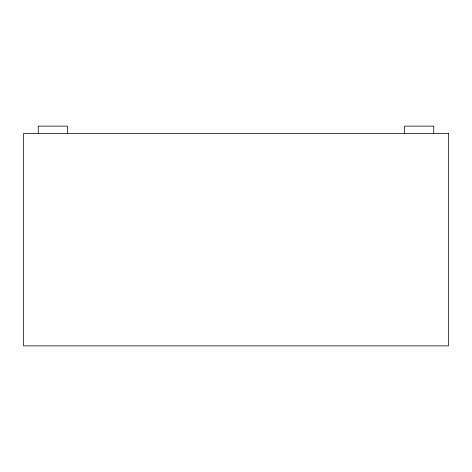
<?xml version="1.0" encoding="UTF-8"?>
<svg xmlns="http://www.w3.org/2000/svg" width="472" height="472" viewBox="0 0 472 472"><rect width="100%" height="100%" fill="white"/><g stroke="black" fill="none" stroke-linecap="round" stroke-linejoin="round"><path stroke-width="0.71" d="M433.75 133.464L433.75 126.136L404.457 126.136L404.457 133.464M67.543 133.464L67.543 126.136L38.25 126.136L38.25 133.464M448.4 133.464L23.6 133.464L23.6 345.864L448.4 345.864L448.4 133.464"/></g></svg>
